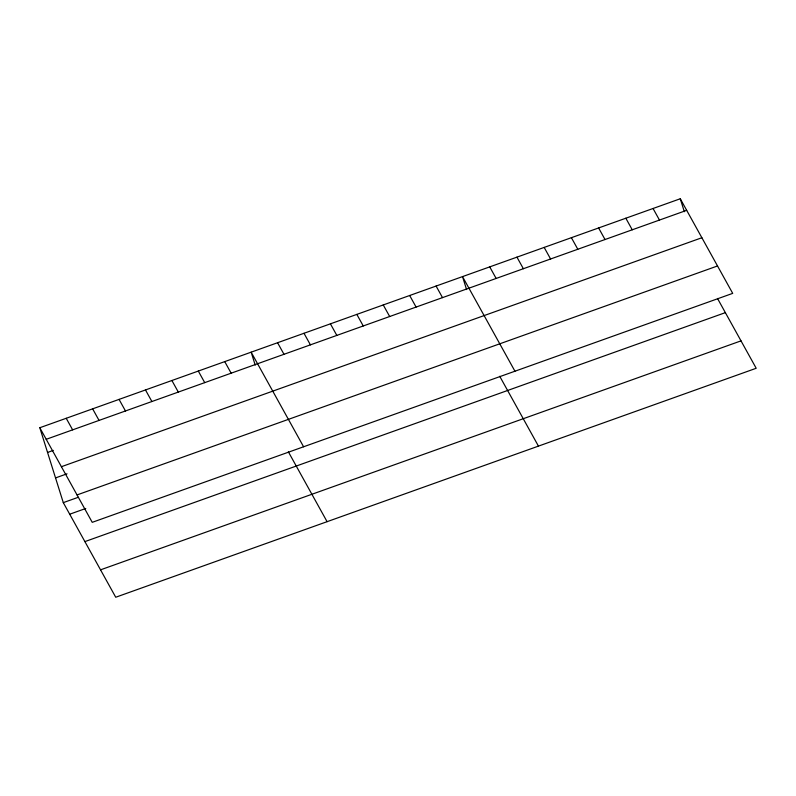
<?xml version="1.0" encoding="UTF-8"?>
<svg xmlns="http://www.w3.org/2000/svg" width="796" height="796" viewBox="0 0 796 796"><rect width="100%" height="100%" fill="white"/><g stroke="black" fill="none" stroke-linecap="round" stroke-linejoin="round"><path stroke-width="1.19" d="M39.8 427.731L680.272 198.761L732.708 293.366L92.237 522.335L39.8 427.731L63.292 502.634L115.728 597.239L756.2 368.269L717.485 298.43M46.218 439.302L686.689 210.333M47.551 452.456L53.292 450.397M61.401 466.705L701.873 237.735M55.541 477.918L67.023 473.809M77.053 494.933L717.524 265.964M63.292 502.634L78.227 497.301M69.7 514.216L85.789 508.465M84.893 541.608L725.365 312.639M100.545 569.837L741.016 340.867M653.048 208.492L659.466 220.064M625.835 218.223L632.243 229.795M598.612 227.954L605.03 239.526M571.389 237.686L577.806 249.257M544.175 247.417L550.583 258.989M516.952 257.148L523.37 268.72M489.729 266.879L496.147 278.451M514.952 371.215L462.516 276.61L466.575 289.555M499.729 376.279L538.444 446.118M436.089 286.053L442.506 297.624M409.671 295.495L416.089 307.077M383.254 304.948L389.672 316.519M356.837 314.39L363.245 325.962M330.41 323.833L336.827 335.405M303.992 333.285L310.41 344.857M277.575 342.728L283.993 354.3M303.594 446.775L251.158 352.17L255.218 365.115M288.371 451.839L327.086 521.678M224.741 361.613L231.148 373.185M198.313 371.065L204.731 382.637M171.896 380.508L178.314 392.08M145.479 389.95L151.897 401.522M119.062 399.393L125.469 410.965M92.634 408.845L99.052 420.417M66.217 418.288L72.635 429.86M680.272 198.761L684.331 211.706"/></g></svg>
